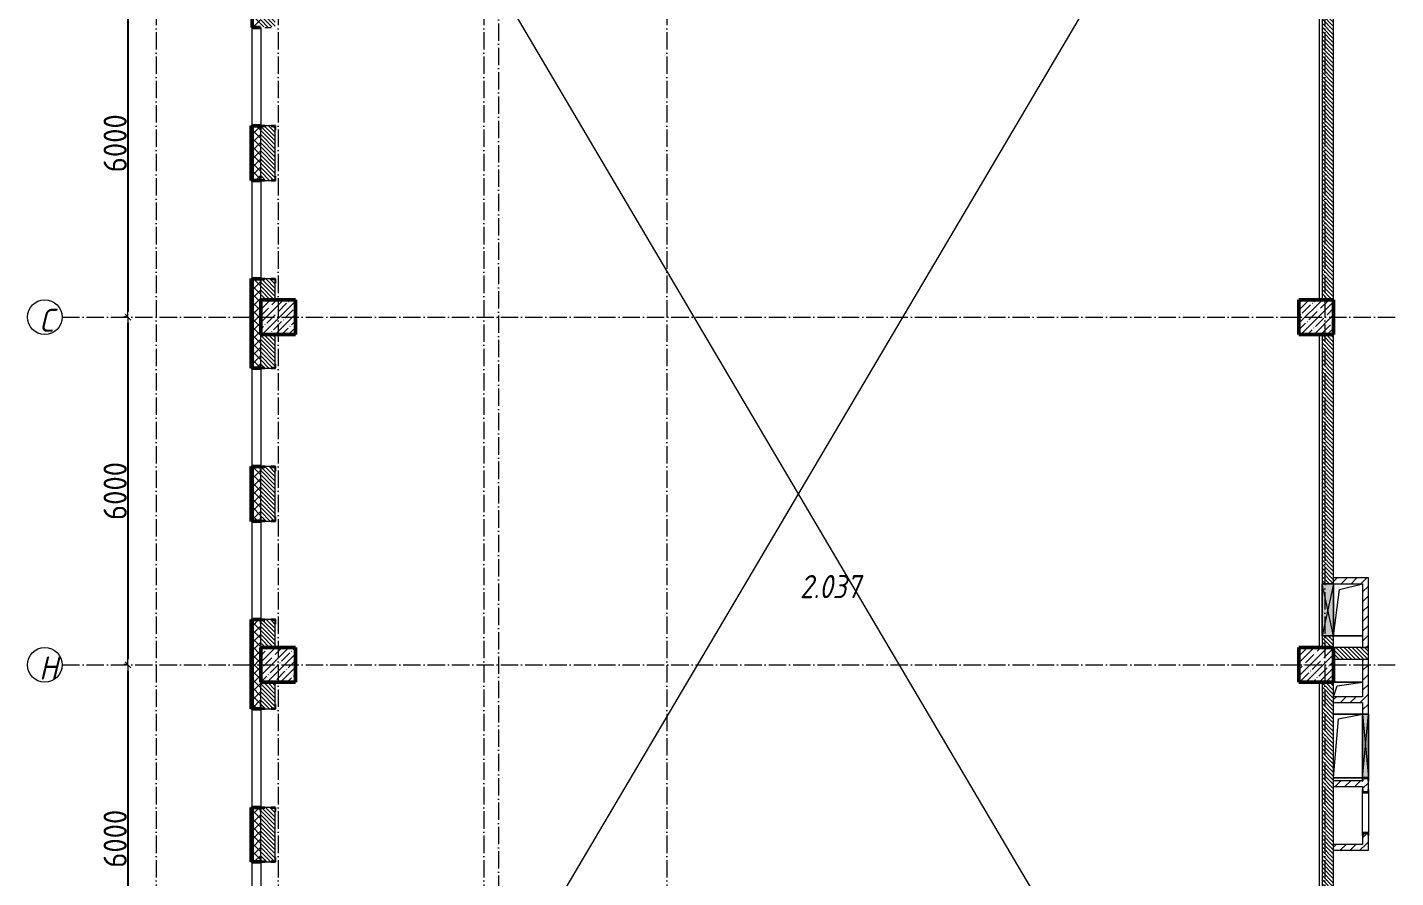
# Model space of a CAD drawing. Header units: millimetres. Extents: x -213536 to 1564669, y -45299 to 942238.
# Drawn here: x 616448 to 640040, y 307291 to 321962 of the extents above; entities that cross this region are included whole.
import ezdxf

# ---------------------------------------------------------------- set-up
doc = ezdxf.new("R2010")
doc.units = ezdxf.units.MM
doc.linetypes.add('50_200_ШТРИХ_1Т_ш5_п1_п1_', pattern=[700, 500, -100, 0, -100])
for name, color, linetype, lineweight in [('3) ЖБ 4м', 3, 'Continuous', 30), ('A-____-____-DIMS', 7, 'Continuous', 9), ('A-DETL-____-OTLN-4', 7, 'Continuous', 18), ('A-DETL-GENF-OTLN', 7, 'Continuous', 9), ('A-FLOR-____-OTLN', 7, 'Continuous', 9), ('A-GENM-____-MCUT', 7, 'Continuous', 25), ('A-GENM-____-OTLN', 7, 'Continuous', 9), ('A-GENM-____-OTLN-1', 7, 'Continuous', 25), ('A-GLAZ-____-OTLN', 7, 'Continuous', 9), ('A-WALL-____-MCUT-2', 7, 'Continuous', 50), ('A-WALL-____-MCUT-3', 7, 'Continuous', 9), ('A-WALL-____-OTLN', 7, 'Continuous', 9), ('A-WALL-____-PATT-1', 7, 'Continuous', 9), ('A-WALL-FNSH-MCUT-1', 7, 'Continuous', 9), ('I-WALL-____-OTLN', 7, 'Continuous', 9), ('S-COLS-____-MCUT', 7, 'Continuous', 50), ('S-COLS-____-OTLN', 7, 'Continuous', 9), ('S-GRID-____-IDEN', 7, 'Continuous', 9), ('S-GRID-____-OTLN-1', 7, '50_200_ШТРИХ_1Т_ш5_п1_п1_', 9), ('Марки помещений', 7, 'Continuous', 9)]:
    doc.layers.add(name, color=color, linetype=linetype, lineweight=lineweight)
doc.styles.add('ISOCPEUR_I', font='isocpeui.ttf', dxfattribs={"width": 0.9, "height": 2.5})
doc.styles.add('ISOCPEUR_I_2', font='isocpeui.ttf', dxfattribs={"width": 0.85, "height": 2.3})
doc.styles.add('СПДС', font='isocpeur.ttf', dxfattribs={"width": 0.9})
doc.dimstyles.new('Размера А3', dxfattribs={"dimtxt": 200, "dimasz": 100, "dimexe": 70, "dimexo": 100, "dimgap": 20, "dimtad": 1, "dimdec": 0, "dimrnd": 10, "dimzin": 0, "dimdsep": 46, "dimtxsty": 'СПДС', "dimblk": 'ARROWHEAD_6', "dimcen": 1, "dimclrd": 256, "dimclre": 256, "dimclrt": 256, "dimazin": 0, "dimtfac": 1, "dimtdec": 0, "dimtmove": 2, "dimatfit": 3, "dimfxl": 1, "dimtolj": 1, "dimtzin": 0, "dimarcsym": 0})
pattern_1 = [(135, (549721.475, 286281.11), (-35.35534, -35.35534), [])]
pattern_2 = [(45, (549721.47, 286281.11), (-84.85281, 84.85281), [])]

# ---------------------------------------------------------------- blocks, each defined once
blk = doc.blocks.new('BSC_Колонна _Прямоугольная - 600х600-V15-АР1_План отверстий 3 этажа в осях 1-64_А-ГГ')
at = {"layer": 'S-COLS-____-OTLN'}
h = blk.add_hatch(dxfattribs=at)
h.set_pattern_fill('FP_51', color=256, style=0, pattern_type=2)
h.set_pattern_definition([(45, (-71050, -30681.04), (-114.04925, 114.04925), []), (45, (-70935.95, -30681.04), (-114.04925, 114.04925), [201.613, -40.323, 3.353, -36.97])])
h.paths.add_polyline_path([(-300, -300), (300, -300), (300, 300), (-300, 300)], flags=0)
at = {"layer": 'S-COLS-____-MCUT'}
for p, q in [((300, 300), (-300, 300)), ((-300, 300), (-300, -300)), ((300, -300), (300, 300)), ((-300, -300), (300, -300))]:
    blk.add_line(p, q, dxfattribs=at)
blk = doc.blocks.new('BSC_Колонна _Прямоугольная - 600х600-V16-АР1_План отверстий 3 этажа в осях 1-64_А-ГГ')
at = {"layer": 'S-COLS-____-OTLN'}
h = blk.add_hatch(dxfattribs=at)
h.set_pattern_fill('FP_52', color=256, style=0, pattern_type=2)
h.set_pattern_definition([(45, (-71050, -24681.04), (-114.04925, 114.04925), []), (45, (-70935.95, -24681.04), (-114.04925, 114.04925), [201.613, -40.323, 3.353, -36.97])])
h.paths.add_polyline_path([(-300, -300), (300, -300), (300, 300), (-300, 300), (-300, 134)], flags=0)
at = {"layer": 'S-COLS-____-MCUT'}
for p, q in [((300, 300), (-300, 300)), ((-300, 300), (-300, -300)), ((300, -300), (300, 300)), ((-300, -300), (300, -300))]:
    blk.add_line(p, q, dxfattribs=at)
blk = doc.blocks.new('BSC_Колонна _Прямоугольная - 600х600-V18-АР1_План отверстий 3 этажа в осях 1-64_А-ГГ')
at = {"layer": 'S-COLS-____-OTLN'}
h = blk.add_hatch(dxfattribs=at)
h.set_pattern_fill('FP_55', color=256, style=0, pattern_type=2)
h.set_pattern_definition([(45, (-88950, -30681.04), (-114.04925, 114.04925), []), (45, (-88835.95, -30681.04), (-114.04925, 114.04925), [201.613, -40.323, 3.353, -36.97])])
h.paths.add_polyline_path([(-300, -300), (300, -300), (300, 300), (-300, 300)], flags=0)
at = {"layer": 'S-COLS-____-MCUT'}
for p, q in [((300, 300), (-300, 300)), ((-300, 300), (-300, -300)), ((300, -300), (300, 300)), ((-300, -300), (300, -300))]:
    blk.add_line(p, q, dxfattribs=at)
blk = doc.blocks.new('BSC_Колонна _Прямоугольная - 600х600-V19-АР1_План отверстий 3 этажа в осях 1-64_А-ГГ')
at = {"layer": 'S-COLS-____-OTLN'}
h = blk.add_hatch(dxfattribs=at)
h.set_pattern_fill('FP_56', color=256, style=0, pattern_type=2)
h.set_pattern_definition([(45, (-88950, -24681.04), (-114.04925, 114.04925), []), (45, (-88835.95, -24681.04), (-114.04925, 114.04925), [201.613, -40.323, 3.353, -36.97])])
h.paths.add_polyline_path([(-300, -300), (300, -300), (300, 300), (-300, 300), (-300, 134)], flags=0)
at = {"layer": 'S-COLS-____-MCUT'}
for p, q in [((300, 300), (-300, 300)), ((-300, 300), (-300, -300)), ((300, -300), (300, 300)), ((-300, -300), (300, -300))]:
    blk.add_line(p, q, dxfattribs=at)
blk = doc.blocks.new('Фахверк_СКБ_Уголок - 250_3380-27498580-АР1_План отверстий 3 этажа в осях 1-64_А-ГГ')
at = {"layer": 'A-GENM-____-MCUT'}
for p, q in [((200, 181), (125, 181)), ((125, 181), (125, 106)), ((125, 106), (131, 106)), ((131, 106), (131, 175)), ((131, 175), (200, 175)), ((200, 175), (200, 181)), ((131, -6), (125, -6)), ((125, -6), (125, -81)), ((125, -81), (200, -81)), ((131, -75), (131, -6)), ((200, -75), (131, -75)), ((200, -81), (200, -75))]:
    blk.add_line(p, q, dxfattribs=at)
blk = doc.blocks.new('AR_Отверстие прямоугольное _в плите_ - AR_Отверстие прямоугольное _в плите_-30552785-АР1_План отверстий 3 этажа в осях 1-64_А-ГГ')
at = {"layer": 'A-GENM-____-OTLN'}
for p, q in [((-250, -450), (-150, 350)), ((-150, 350), (250, 450)), ((-250, -450), (250, -450))]:
    blk.add_line(p, q, dxfattribs=at)
blk = doc.blocks.new('AR_Отверстие прямоугольное _в плите_ - AR_Отверстие прямоугольное _в плите_-30459257-АР1_План отверстий 3 этажа в осях 1-64_А-ГГ')
at = {"layer": 'A-GENM-____-OTLN'}
for p, q in [((250, 125), (-250, 125)), ((-250, -125), (-188, 63)), ((-188, 63), (250, 125))]:
    blk.add_line(p, q, dxfattribs=at)
blk = doc.blocks.new('AR_Отверстие прямоугольное _в плите_ - AR_Отверстие прямоугольное _в плите_-V208-АР1_План отверстий 3 этажа в осях 1-64_А-ГГ')
at = {"layer": 'A-GENM-____-OTLN'}
for p, q in [((250, 550), (-250, 550)), ((-167, 467), (250, 550)), ((-250, -550), (-167, 467)), ((-250, -550), (250, -550))]:
    blk.add_line(p, q, dxfattribs=at)
blk = doc.blocks.new('154_Фахверк_СКБ_Швеллер - Тип_100_3960_зеркало-36793856-АР1_План отверстий 3 этажа в осях 1-64_А-ГГ')
at = {"layer": 'A-GENM-____-MCUT'}
for p, q in [((175, 50), (125, 50)), ((125, 50), (125, -50)), ((128, 47), (175, 47)), ((128, -47), (128, 47)), ((175, 47), (175, 50)), ((125, -50), (175, -50)), ((175, -47), (128, -47)), ((175, -50), (175, -47))]:
    blk.add_line(p, q, dxfattribs=at)
blk = doc.blocks.new('154_Стойка_СКБ_Швеллер - СМ-2180_100-28318692-АР1_План отверстий 3 этажа в осях 1-64_А-ГГ')
at = {"layer": 'A-GENM-____-MCUT'}
for p, q in [((171, 50), (125, 50)), ((125, 50), (125, -50)), ((129.5, 42.4), (171, 42.4)), ((129.5, -42.4), (129.5, 42.4)), ((171, 42.4), (171, 50)), ((125, -50), (171, -50)), ((171, -42.4), (129.5, -42.4)), ((171, -50), (171, -42.4))]:
    blk.add_line(p, q, dxfattribs=at)
blk = doc.blocks.new('AR_Отверстие прямоугольное _в стене_ - AR_Отверстие прямоугольное _в стене__ОВ-36953238-АР1_План отверстий 3 этажа в осях 1-64_А-ГГ')
at = {"layer": 'A-GLAZ-____-OTLN'}
blk.add_hatch(color=256, dxfattribs=at).paths.add_polyline_path([(450, 100), (-450, 100), (-450, -100), (450, -100)], flags=0)
at = {"layer": 'A-DETL-GENF-OTLN'}
for p, q in [((-450, -100), (-450, 100)), ((-450, 100), (450, 100)), ((450, 100), (-450, -100)), ((-450, 100), (450, -100)), ((450, 100), (-450, 100)), ((-450, 100), (-450, -100)), ((450, 100), (450, -100)), ((450, -100), (450, 100)), ((450, -100), (-450, -100)), ((-450, -100), (450, -100))]:
    blk.add_line(p, q, dxfattribs=at)
blk = doc.blocks.new('AR_Отверстие прямоугольное _в стене_ - AR_Отверстие прямоугольное _в стене__ОВ-36943067-АР1_План отверстий 3 этажа в осях 1-64_А-ГГ')
at = {"layer": 'A-GLAZ-____-OTLN'}
blk.add_hatch(color=256, dxfattribs=at).paths.add_polyline_path([(-550, -50), (550, -50), (550, 50), (-550, 50), (-550, -47)], flags=0)
at = {"layer": 'A-DETL-GENF-OTLN'}
for p, q in [((-550, 50), (550, 50)), ((550, 50), (-550, -50)), ((-550, 50), (550, -50)), ((550, 50), (-550, 50)), ((550, 50), (550, -50)), ((550, -50), (550, 50)), ((550, -50), (-550, -50)), ((-550, -50), (550, -50))]:
    blk.add_line(p, q, dxfattribs=at)
blk = doc.blocks.new('Ось сетки - Круг_Ø6_00__ISO-2_5_0_9K_-25732049-АР1_План отверстий 3 этажа в осях 1-64_А-ГГ')
at = {"layer": 'S-GRID-____-IDEN'}
blk.add_circle((0, 0), 3, dxfattribs=at)
blk = doc.blocks.new('ARROWHEAD_6')
at = {"color": 0, "linetype": 'Continuous'}
for p, q in [((0, 0), (-1, 0)), ((-0.5, -0.5), (0.5, 0.5))]:
    blk.add_line(p, q, dxfattribs=at)
blk = doc.blocks.new('*D5331')
at = {"layer": 'A-____-____-DIMS', "lineweight": -2, "transparency": 16777216}
for p, q in [((618188, 322962), (618112, 322962)), ((618182, 322862), (618182, 317062)), ((618188, 316962), (618112, 316962))]:
    blk.add_line(p, q, dxfattribs=at)
at = {"layer": 'Defpoints', "color": 0, "lineweight": 50, "transparency": 16777216}
for p in [(618288, 322962), (618182, 316962), (618288, 316962)]:
    blk.add_point(p, dxfattribs=at)
at = {"layer": 'A-____-____-DIMS', "lineweight": -2, "transparency": 16777216, "xscale": 100, "yscale": 100, "zscale": 100}
for p, rotation in [((618182, 322962), 90), ((618182, 316962), 270)]:
    blk.add_blockref('ARROWHEAD_6', p, dxfattribs=dict(at, rotation=rotation))
at = {"layer": 'A-____-____-DIMS', "transparency": 16777216, "insert": (617962, 319962), "char_height": 400, "attachment_point": 5, "rotation": 90, "style": 'СПДС'}
blk.add_mtext('\\A1;6000', dxfattribs=at)
blk = doc.blocks.new('*D5332')
at = {"layer": 'A-____-____-DIMS', "lineweight": -2, "transparency": 16777216}
for p, q in [((618188, 316962), (618112, 316962)), ((618182, 316862), (618182, 311062)), ((618188, 310962), (618112, 310962))]:
    blk.add_line(p, q, dxfattribs=at)
at = {"layer": 'Defpoints', "color": 0, "lineweight": 50, "transparency": 16777216}
for p in [(618288, 316962), (618182, 310962), (618288, 310962)]:
    blk.add_point(p, dxfattribs=at)
at = {"layer": 'A-____-____-DIMS', "lineweight": -2, "transparency": 16777216, "xscale": 100, "yscale": 100, "zscale": 100}
for p, rotation in [((618182, 316962), 90), ((618182, 310962), 270)]:
    blk.add_blockref('ARROWHEAD_6', p, dxfattribs=dict(at, rotation=rotation))
at = {"layer": 'A-____-____-DIMS', "transparency": 16777216, "insert": (617962, 313962), "char_height": 400, "attachment_point": 5, "rotation": 90, "style": 'СПДС'}
blk.add_mtext('\\A1;6000', dxfattribs=at)
blk = doc.blocks.new('*D5333')
at = {"layer": 'A-____-____-DIMS', "lineweight": -2, "transparency": 16777216}
for p, q in [((618188, 310962), (618112, 310962)), ((618182, 310862), (618182, 305062)), ((618188, 304962), (618112, 304962))]:
    blk.add_line(p, q, dxfattribs=at)
at = {"layer": 'Defpoints', "color": 0, "lineweight": 50, "transparency": 16777216}
for p in [(618288, 310962), (618182, 304962), (618288, 304962)]:
    blk.add_point(p, dxfattribs=at)
at = {"layer": 'A-____-____-DIMS', "lineweight": -2, "transparency": 16777216, "xscale": 100, "yscale": 100, "zscale": 100}
for p, rotation in [((618182, 310962), 90), ((618182, 304962), 270)]:
    blk.add_blockref('ARROWHEAD_6', p, dxfattribs=dict(at, rotation=rotation))
at = {"layer": 'A-____-____-DIMS', "transparency": 16777216, "insert": (617962, 307962), "char_height": 400, "attachment_point": 5, "rotation": 90, "style": 'СПДС'}
blk.add_mtext('\\A1;6000', dxfattribs=at)

msp = doc.modelspace()

# ---------------------------------------------------------------- hatches: boundary and pattern name
at = {"layer": 'A-WALL-____-PATT-1'}
h = msp.add_hatch(dxfattribs=at)
h.set_pattern_fill('FP_1', color=256, style=0, pattern_type=2)
h.set_pattern_definition([(45, (549721.47, 286281.11), (-70.71068, 70.71068), []), (135, (549721.47, 286281.11), (-70.71068, -70.71068), [])])
h.paths.add_polyline_path([(620321.5, 298612.2), (620471.5, 298612.2), (620471.5, 299907.2), (620465.5, 299907.2), (620465.5, 299982.2), (620321.5, 299982.2)], flags=0)
h.paths.add_polyline_path([(620406.4, 301682.2), (620465.5, 301682.2), (620465.5, 301757.2), (620471.5, 301757.2), (620471.5, 302547.2), (620465.5, 302547.2), (620465.5, 302622.2), (620321.5, 302622.2), (620321.5, 301682.2)], flags=0)
h.paths.add_polyline_path([(620406.4, 304322.2), (620465.5, 304322.2), (620465.5, 304397.2), (620471.5, 304397.2), (620471.5, 305787.2), (620465.5, 305787.2), (620465.5, 305862.2), (620321.5, 305862.2), (620321.5, 304322.2)], flags=0)
h.paths.add_polyline_path([(620406.4, 307562.2), (620465.5, 307562.2), (620465.5, 307637.2), (620471.5, 307637.2), (620471.5, 308427.2), (620465.5, 308427.2), (620465.5, 308502.2), (620321.5, 308502.2), (620321.5, 307562.2)], flags=0)
h.paths.add_polyline_path([(620406.4, 310202.2), (620465.5, 310202.2), (620465.5, 310277.2), (620471.5, 310277.2), (620471.5, 311667.2), (620465.5, 311667.2), (620465.5, 311742.2), (620321.5, 311742.2), (620321.5, 310202.2)], flags=0)
h.paths.add_polyline_path([(620321.5, 313442.2), (620465.5, 313442.2), (620465.5, 313517.2), (620471.5, 313517.2), (620471.5, 314307.2), (620465.5, 314307.2), (620465.5, 314382.2), (620321.5, 314382.2)], flags=0)
h.paths.add_polyline_path([(620321.5, 316082.2), (620465.5, 316082.2), (620465.5, 316157.2), (620471.5, 316157.2), (620471.5, 317547.2), (620465.5, 317547.2), (620465.5, 317622.2), (620321.5, 317622.2)], flags=0)
h.paths.add_polyline_path([(620321.5, 319322.2), (620465.5, 319322.2), (620465.5, 319397.2), (620471.5, 319397.2), (620471.5, 320187.2), (620465.5, 320187.2), (620465.5, 320262.2), (620321.5, 320262.2)], flags=0)
h.paths.add_polyline_path([(620465.5, 321962.2), (620465.5, 322037.2), (620471.5, 322037.2), (620471.5, 323427.2), (620465.5, 323427.2), (620465.5, 323502.2), (620321.5, 323502.2), (620321.5, 321962.2), (620406.4, 321962.2)], flags=0)
h.paths.add_polyline_path([(620465.5, 325202.2), (620465.5, 325277.2), (620471.5, 325277.2), (620471.5, 326067.2), (620465.5, 326067.2), (620465.5, 326142.2), (620321.5, 326142.2), (620321.5, 325202.2), (620406.4, 325202.2)], flags=0)
h.paths.add_polyline_path([(620465.5, 327842.2), (620465.5, 327917.2), (620471.5, 327917.2), (620471.5, 329212.2), (620321.5, 329212.2), (620321.5, 327842.2), (620406.4, 327842.2)], flags=0)
h = msp.add_hatch(dxfattribs=at)
h.set_pattern_fill('FP_6', color=256, style=0, pattern_type=2)
h.set_pattern_definition(pattern_1)
h.paths.add_polyline_path([(620652.5, 317262.2), (620721.5, 317262.2), (620721.5, 317616.2), (620652.5, 317616.2), (620652.5, 317622.2), (620540.5, 317622.2), (620540.5, 317616.2), (620471.5, 317616.2), (620471.5, 317262.2)], flags=0)
h.paths.add_polyline_path([(620652.5, 319322.2), (620652.5, 319328.2), (620721.5, 319328.2), (620721.5, 320256.2), (620652.5, 320256.2), (620652.5, 320262.2), (620540.5, 320262.2), (620540.5, 320256.2), (620471.5, 320256.2), (620471.5, 319328.2), (620540.5, 319328.2), (620540.5, 319322.2)], flags=0)
h.paths.add_polyline_path([(620652.5, 321962.2), (620652.5, 321968.2), (620721.5, 321968.2), (620721.5, 322662.2), (620471.5, 322662.2), (620471.5, 321968.2), (620540.5, 321968.2), (620540.5, 321962.2)], flags=0)
h = msp.add_hatch(dxfattribs=at)
h.set_pattern_fill('FP_6', color=256, style=0, pattern_type=2)
h.set_pattern_definition(pattern_1)
h.paths.add_polyline_path([(638971.5, 317262.2), (638971.5, 322662.2), (638771.5, 322662.2), (638771.5, 317262.2)], flags=0)
h = msp.add_hatch(dxfattribs=at)
h.set_pattern_fill('FP_6', color=256, style=0, pattern_type=2)
h.set_pattern_definition(pattern_1)
h.paths.add_polyline_path([(620540.5, 311262.2), (620721.5, 311262.2), (620721.5, 311736.2), (620652.5, 311736.2), (620652.5, 311742.2), (620540.5, 311742.2), (620540.5, 311736.2), (620471.5, 311736.2), (620471.5, 311262.2)], flags=0)
h.paths.add_polyline_path([(620540.5, 313442.2), (620652.5, 313442.2), (620652.5, 313448.2), (620721.5, 313448.2), (620721.5, 314376.2), (620652.5, 314376.2), (620652.5, 314382.2), (620540.5, 314382.2), (620540.5, 314376.2), (620471.5, 314376.2), (620471.5, 313448.2), (620540.5, 313448.2)], flags=0)
h.paths.add_polyline_path([(620652.5, 316082.2), (620652.5, 316088.2), (620721.5, 316088.2), (620721.5, 316662.2), (620471.5, 316662.2), (620471.5, 316088.2), (620540.5, 316088.2), (620540.5, 316082.2)], flags=0)
h = msp.add_hatch(dxfattribs=at)
h.set_pattern_fill('FP_6', color=256, style=0, pattern_type=2)
h.set_pattern_definition(pattern_1)
h.paths.add_polyline_path([(638971.5, 311262.2), (638971.5, 311462.2), (638771.5, 311462.2), (638771.5, 311262.2)], flags=0)
h.paths.add_polyline_path([(638771.5, 312362.2), (638971.5, 312362.2), (638971.5, 316662.2), (638771.5, 316662.2), (638771.5, 314536.1)], flags=0)
h = msp.add_hatch(dxfattribs=at)
h.set_pattern_fill('FP_4', color=256, style=0, pattern_type=2)
h.set_pattern_definition(pattern_2)
h.paths.add_polyline_path([(639471.5, 312362.2), (639571.5, 312362.2), (639571.5, 312462.2), (638971.5, 312462.2), (638971.5, 312362.2)], flags=0)
h = msp.add_hatch(dxfattribs=at)
h.set_pattern_fill('FP_4', color=256, style=0, pattern_type=2)
h.set_pattern_definition(pattern_2)
h.paths.add_polyline_path([(639571.5, 311262.2), (639571.5, 312362.2), (639471.5, 312362.2), (639471.5, 311262.2)], flags=0)
h = msp.add_hatch(dxfattribs=at)
h.set_pattern_fill('FP_6', color=256, style=0, pattern_type=2)
h.set_pattern_definition(pattern_1)
h.paths.add_polyline_path([(639571.5, 311062.2), (639571.5, 311262.2), (638971.5, 311262.2), (638971.5, 311062.2)], flags=0)
h = msp.add_hatch(dxfattribs=at)
h.set_pattern_fill('FP_4', color=256, style=0, pattern_type=2)
h.set_pattern_definition(pattern_2)
h.paths.add_polyline_path([(639563.9, 307862.2), (639571.5, 307862.2), (639571.5, 308016.2), (639563.9, 308016.2), (639563.9, 308057.7), (639479.1, 308057.7), (639479.1, 308016.2), (639471.5, 308016.2), (639471.5, 307862.2), (639479.1, 307862.2)], flags=0)
h.paths.add_polyline_path([(639474.5, 308765.2), (639568.5, 308765.2), (639568.5, 308812.2), (639571.5, 308812.2), (639571.5, 308962.2), (639568.5, 308962.2), (639568.5, 309009.2), (639474.5, 309009.2), (639474.5, 308962.2), (639471.5, 308962.2), (639471.5, 308812.2), (639474.5, 308812.2)], flags=0)
h.paths.add_polyline_path([(639484.4, 310112.2), (639571.5, 310112.2), (639571.5, 311062.2), (639471.5, 311062.2), (639471.5, 310112.2)], flags=0)
h = msp.add_hatch(dxfattribs=at)
h.set_pattern_fill('FP_6', color=256, style=0, pattern_type=2)
h.set_pattern_definition(pattern_1)
h.paths.add_polyline_path([(620540.5, 305262.2), (620721.5, 305262.2), (620721.5, 305856.2), (620652.5, 305856.2), (620652.5, 305862.2), (620540.5, 305862.2), (620540.5, 305856.2), (620471.5, 305856.2), (620471.5, 305262.2)], flags=0)
h.paths.add_polyline_path([(620652.5, 307562.2), (620652.5, 307568.2), (620721.5, 307568.2), (620721.5, 308496.2), (620652.5, 308496.2), (620652.5, 308502.2), (620540.5, 308502.2), (620540.5, 308496.2), (620471.5, 308496.2), (620471.5, 307568.2), (620540.5, 307568.2), (620540.5, 307562.2)], flags=0)
h.paths.add_polyline_path([(620652.5, 310202.2), (620652.5, 310208.2), (620721.5, 310208.2), (620721.5, 310662.2), (620471.5, 310662.2), (620471.5, 310208.2), (620540.5, 310208.2), (620540.5, 310202.2)], flags=0)
h = msp.add_hatch(dxfattribs=at)
h.set_pattern_fill('FP_6', color=256, style=0, pattern_type=2)
h.set_pattern_definition(pattern_1)
h.paths.add_polyline_path([(638971.5, 305262.2), (638971.5, 310662.2), (638771.5, 310662.2), (638771.5, 305262.2)], flags=0)
h = msp.add_hatch(dxfattribs=at)
h.set_pattern_fill('FP_4', color=256, style=0, pattern_type=2)
h.set_pattern_definition(pattern_2)
h.paths.add_polyline_path([(639471.5, 310312.2), (639471.5, 310412.2), (638971.5, 310412.2), (638971.5, 310312.2)], flags=0)
h = msp.add_hatch(dxfattribs=at)
h.set_pattern_fill('FP_4', color=256, style=0, pattern_type=2)
h.set_pattern_definition(pattern_2)
h.paths.add_polyline_path([(639471.5, 308862.2), (639471.5, 308962.2), (638971.5, 308962.2), (638971.5, 308862.2)], flags=0)
h = msp.add_hatch(dxfattribs=at)
h.set_pattern_fill('FP_4', color=256, style=0, pattern_type=2)
h.set_pattern_definition(pattern_2)
h.paths.add_polyline_path([(638971.5, 307762.2), (639571.5, 307762.2), (639571.5, 307862.2), (638971.5, 307862.2)], flags=0)

# ---------------------------------------------------------------- linework, layer by layer
at = {"layer": '3) ЖБ 4м'}
msp.add_lwpolyline([(638971.5, 316662.2), (638971.5, 317262.2)], dxfattribs=at)
at = {"layer": 'A-DETL-____-OTLN-4'}
for p, q in [((621071.5, 299212.2), (638471.5, 328712.2)), ((621071.5, 328612.2), (638471.5, 299112.2))]:
    msp.add_line(p, q, dxfattribs=at)
at = {"layer": 'A-FLOR-____-OTLN'}
for p, q in [((638721.5, 322662.2), (638721.5, 317262.2)), ((638721.5, 316662.2), (638721.5, 311262.2)), ((639471.5, 311462.2), (638971.5, 311462.2)), ((638721.5, 310662.2), (638721.5, 305262.2)), ((638971.5, 310662.2), (639471.5, 310662.2)), ((638971.5, 310112.2), (639471.5, 310112.2)), ((639471.5, 309012.2), (638971.5, 309012.2))]:
    msp.add_line(p, q, dxfattribs=at)
at = {"layer": 'A-WALL-____-MCUT-2'}
for p, q in [((620321.5, 323502.2), (620321.5, 321962.2)), ((620321.5, 321962.2), (620465.5, 321962.2)), ((620309.5, 320262.2), (620309.5, 319322.2)), ((620314.5, 320262.2), (620314.5, 319322.2)), ((620321.5, 320262.2), (620321.5, 319322.2)), ((620465.5, 320262.2), (620321.5, 320262.2)), ((620321.5, 319322.2), (620465.5, 319322.2)), ((620309.5, 317622.2), (620309.5, 316082.2)), ((620314.5, 317622.2), (620314.5, 316082.2)), ((620321.5, 317622.2), (620321.5, 316082.2)), ((620465.5, 317622.2), (620321.5, 317622.2)), ((620321.5, 316082.2), (620465.5, 316082.2)), ((620309.5, 314382.2), (620309.5, 313442.2)), ((620314.5, 314382.2), (620314.5, 313442.2)), ((620321.5, 314382.2), (620321.5, 313442.2)), ((620465.5, 314382.2), (620321.5, 314382.2)), ((620321.5, 313442.2), (620465.5, 313442.2)), ((620309.5, 311742.2), (620309.5, 310202.2)), ((620314.5, 311742.2), (620314.5, 310202.2)), ((620321.5, 311742.2), (620321.5, 310202.2)), ((620465.5, 311742.2), (620321.5, 311742.2)), ((620321.5, 310202.2), (620465.5, 310202.2)), ((620309.5, 308502.2), (620309.5, 307562.2)), ((620314.5, 308502.2), (620314.5, 307562.2)), ((620321.5, 308502.2), (620321.5, 307562.2)), ((620465.5, 308502.2), (620321.5, 308502.2)), ((620321.5, 307562.2), (620465.5, 307562.2))]:
    msp.add_line(p, q, dxfattribs=at)
at = {"layer": 'A-WALL-____-MCUT-3'}
for p, q in [((638771.5, 322662.2), (638771.5, 317262.2)), ((638971.5, 317262.2), (638971.5, 322662.2)), ((620540.5, 321962.2), (620652.5, 321962.2)), ((620471.5, 319397.2), (620471.5, 320187.2)), ((620652.5, 320262.2), (620540.5, 320262.2)), ((620721.5, 319397.2), (620721.5, 320187.2)), ((620540.5, 319322.2), (620652.5, 319322.2)), ((620652.5, 317622.2), (620540.5, 317622.2)), ((620471.5, 317262.2), (620471.5, 317547.2)), ((620721.5, 317262.2), (620721.5, 317547.2)), ((620471.5, 316157.2), (620471.5, 316662.2)), ((620721.5, 316157.2), (620721.5, 316662.2)), ((638771.5, 316662.2), (638771.5, 312362.2)), ((638971.5, 312362.2), (638971.5, 316662.2)), ((620540.5, 316082.2), (620652.5, 316082.2)), ((620471.5, 313517.2), (620471.5, 314307.2)), ((620652.5, 314382.2), (620540.5, 314382.2)), ((620721.5, 313517.2), (620721.5, 314307.2)), ((620540.5, 313442.2), (620652.5, 313442.2)), ((620471.5, 311262.2), (620471.5, 311667.2)), ((620652.5, 311742.2), (620540.5, 311742.2)), ((620721.5, 311262.2), (620721.5, 311667.2)), ((638771.5, 311462.2), (638771.5, 311262.2)), ((638971.5, 311262.2), (638971.5, 311462.2)), ((639571.5, 311262.2), (638971.5, 311262.2)), ((639571.5, 311062.2), (639571.5, 311262.2)), ((638971.5, 311062.2), (639571.5, 311062.2)), ((620471.5, 310277.2), (620471.5, 310662.2)), ((620721.5, 310277.2), (620721.5, 310662.2)), ((638771.5, 310662.2), (638771.5, 305262.2)), ((638971.5, 305262.2), (638971.5, 310662.2)), ((620540.5, 310202.2), (620652.5, 310202.2)), ((620471.5, 307637.2), (620471.5, 308427.2)), ((620652.5, 308502.2), (620540.5, 308502.2)), ((620721.5, 307637.2), (620721.5, 308427.2)), ((620540.5, 307562.2), (620652.5, 307562.2))]:
    msp.add_line(p, q, dxfattribs=at)
at = {"layer": 'A-WALL-____-OTLN'}
for p, q in [((620321.5, 320262.2), (620321.5, 321962.2)), ((620471.5, 321962.2), (620471.5, 320262.2)), ((620321.5, 317622.2), (620321.5, 319322.2)), ((620471.5, 319322.2), (620471.5, 317622.2)), ((620321.5, 314382.2), (620321.5, 316082.2)), ((620471.5, 316082.2), (620471.5, 314382.2)), ((620321.5, 311742.2), (620321.5, 313442.2)), ((620471.5, 313442.2), (620471.5, 311742.2)), ((620321.5, 308502.2), (620321.5, 310202.2)), ((620471.5, 310202.2), (620471.5, 308502.2)), ((620321.5, 305862.2), (620321.5, 307562.2)), ((620471.5, 307562.2), (620471.5, 305862.2))]:
    msp.add_line(p, q, dxfattribs=at)
at = {"layer": 'A-WALL-FNSH-MCUT-1'}
for p, q in [((620321.5, 320262.2), (620301.5, 320262.2)), ((620301.5, 320262.2), (620301.5, 319322.2)), ((620301.5, 319322.2), (620321.5, 319322.2)), ((620321.5, 317622.2), (620301.5, 317622.2)), ((620301.5, 317622.2), (620301.5, 316082.2)), ((620301.5, 316082.2), (620321.5, 316082.2)), ((620321.5, 314382.2), (620301.5, 314382.2)), ((620301.5, 314382.2), (620301.5, 313442.2)), ((620301.5, 313442.2), (620321.5, 313442.2)), ((639571.5, 312462.2), (638971.5, 312462.2)), ((638971.5, 312362.2), (639471.5, 312362.2)), ((638971.5, 312362.2), (638971.5, 312362.2)), ((639471.5, 312362.2), (639471.5, 311262.2)), ((639571.5, 311262.2), (639571.5, 312462.2)), ((620321.5, 311742.2), (620301.5, 311742.2)), ((620301.5, 311742.2), (620301.5, 310202.2)), ((639471.5, 311262.2), (639571.5, 311262.2)), ((639471.5, 311062.2), (639471.5, 310412.2)), ((639571.5, 310112.2), (639571.5, 311062.2)), ((639571.5, 311062.2), (639571.5, 311062.2)), ((639471.5, 310412.2), (638971.5, 310412.2)), ((638971.5, 310312.2), (639471.5, 310312.2)), ((639471.5, 310312.2), (639471.5, 310112.2)), ((620301.5, 310202.2), (620321.5, 310202.2)), ((639471.5, 308962.2), (638971.5, 308962.2)), ((638971.5, 308862.2), (639471.5, 308862.2)), ((639471.5, 308862.2), (639471.5, 308812.2)), ((639571.5, 308812.2), (639571.5, 308962.2)), ((620321.5, 308502.2), (620301.5, 308502.2)), ((620301.5, 308502.2), (620301.5, 307562.2)), ((639471.5, 308016.2), (639471.5, 307862.2)), ((639571.5, 307762.2), (639571.5, 308016.2)), ((639471.5, 307862.2), (638971.5, 307862.2)), ((638971.5, 307762.2), (639571.5, 307762.2)), ((620301.5, 307562.2), (620321.5, 307562.2))]:
    msp.add_line(p, q, dxfattribs=at)
at = {"layer": 'I-WALL-____-OTLN'}
for p, q in [((639471.5, 308062.2), (639471.5, 308762.2)), ((639571.5, 308762.2), (639571.5, 308062.2))]:
    msp.add_line(p, q, dxfattribs=at)
at = {"layer": 'S-GRID-____-OTLN-1', "color": 251, "ltscale": 0.6, "true_color": 0x636466}
for p, q in [((618671.5, 336162.1), (618671.5, 281798.5)), ((620771.5, 336162.1), (620771.5, 281971.1)), ((624321.5, 336162.1), (624321.5, 297612.2)), ((627471.5, 336162.1), (627471.5, 294851)), ((638821.5, 336162.1), (638821.5, 281798.5)), ((624571.5, 335893.9), (624571.5, 297612.2)), ((617048.2, 316962.2), (640040.3, 316962.2)), ((617048.2, 310962.2), (640040.3, 310962.2))]:
    msp.add_line(p, q, dxfattribs=at)

# ---------------------------------------------------------------- block references
at = {"layer": 'A-GENM-____-OTLN'}
for name, p in [('AR_Отверстие прямоугольное _в плите_ - AR_Отверстие прямоугольное _в плите_-30552785-АР1_План отверстий 3 этажа в осях 1-64_А-ГГ', (639221.5, 311912.2)), ('AR_Отверстие прямоугольное _в плите_ - AR_Отверстие прямоугольное _в плите_-30459257-АР1_План отверстий 3 этажа в осях 1-64_А-ГГ', (639221.5, 310537.2)), ('AR_Отверстие прямоугольное _в плите_ - AR_Отверстие прямоугольное _в плите_-V208-АР1_План отверстий 3 этажа в осях 1-64_А-ГГ', (639221.5, 309562.2))]:
    msp.add_blockref(name, p, dxfattribs=at)
at = {"layer": 'A-GENM-____-OTLN-1'}
for name, p, rotation in [('Фахверк_СКБ_Уголок - 250_3380-27498580-АР1_План отверстий 3 этажа в осях 1-64_А-ГГ', (620546.5, 320387.2), 269.9999999999999), ('Фахверк_СКБ_Уголок - 250_3380-27498580-АР1_План отверстий 3 этажа в осях 1-64_А-ГГ', (620646.5, 319197.2), 89.99999999999991), ('Фахверк_СКБ_Уголок - 250_3380-27498580-АР1_План отверстий 3 этажа в осях 1-64_А-ГГ', (620546.5, 317747.2), 269.9999999999999), ('Фахверк_СКБ_Уголок - 250_3380-27498580-АР1_План отверстий 3 этажа в осях 1-64_А-ГГ', (620646.5, 315957.2), 89.99999999999991), ('Фахверк_СКБ_Уголок - 250_3380-27498580-АР1_План отверстий 3 этажа в осях 1-64_А-ГГ', (620546.5, 314507.2), 269.9999999999999), ('Фахверк_СКБ_Уголок - 250_3380-27498580-АР1_План отверстий 3 этажа в осях 1-64_А-ГГ', (620646.5, 313317.2), 89.99999999999991), ('Фахверк_СКБ_Уголок - 250_3380-27498580-АР1_План отверстий 3 этажа в осях 1-64_А-ГГ', (620546.5, 311867.2), 269.9999999999999), ('Фахверк_СКБ_Уголок - 250_3380-27498580-АР1_План отверстий 3 этажа в осях 1-64_А-ГГ', (620646.5, 310077.2), 89.99999999999991), ('154_Фахверк_СКБ_Швеллер - Тип_100_3960_зеркало-36793856-АР1_План отверстий 3 этажа в осях 1-64_А-ГГ', (639521.5, 309137.2), 269.9999999999996), ('154_Фахверк_СКБ_Швеллер - Тип_100_3960_зеркало-36793856-АР1_План отверстий 3 этажа в осях 1-64_А-ГГ', (639521.5, 308637.2), 89.99999999999962), ('Фахверк_СКБ_Уголок - 250_3380-27498580-АР1_План отверстий 3 этажа в осях 1-64_А-ГГ', (620546.5, 308627.2), 269.9999999999999), ('154_Стойка_СКБ_Швеллер - СМ-2180_100-28318692-АР1_План отверстий 3 этажа в осях 1-64_А-ГГ', (639521.5, 308187.2), 269.9999999999996), ('Фахверк_СКБ_Уголок - 250_3380-27498580-АР1_План отверстий 3 этажа в осях 1-64_А-ГГ', (620646.5, 307437.2), 89.99999999999991)]:
    msp.add_blockref(name, p, dxfattribs=dict(at, rotation=rotation))
at = {"layer": 'A-GLAZ-____-OTLN'}
for name, p, rotation in [('AR_Отверстие прямоугольное _в стене_ - AR_Отверстие прямоугольное _в стене__ОВ-36953238-АР1_План отверстий 3 этажа в осях 1-64_А-ГГ', (638871.5, 311912.2), 269.9999999999999), ('AR_Отверстие прямоугольное _в стене_ - AR_Отверстие прямоугольное _в стене__ОВ-36943067-АР1_План отверстий 3 этажа в осях 1-64_А-ГГ', (639521.5, 309562.2), 89.99999999999962)]:
    msp.add_blockref(name, p, dxfattribs=dict(at, rotation=rotation))
at = {"layer": 'S-COLS-____-OTLN'}
for name, p in [('BSC_Колонна _Прямоугольная - 600х600-V15-АР1_План отверстий 3 этажа в осях 1-64_А-ГГ', (620771.5, 316962.2)), ('BSC_Колонна _Прямоугольная - 600х600-V18-АР1_План отверстий 3 этажа в осях 1-64_А-ГГ', (638671.5, 316962.2)), ('BSC_Колонна _Прямоугольная - 600х600-V16-АР1_План отверстий 3 этажа в осях 1-64_А-ГГ', (620771.5, 310962.2)), ('BSC_Колонна _Прямоугольная - 600х600-V19-АР1_План отверстий 3 этажа в осях 1-64_А-ГГ', (638671.5, 310962.2))]:
    msp.add_blockref(name, p, dxfattribs=at)
at = {"layer": 'S-GRID-____-IDEN', "xscale": 99.99999999999993, "yscale": 99.99999999999993, "zscale": 99.99999999999993, "rotation": 269.9999999999995}
for p in [(616748.2, 316962.2), (616748.2, 310962.2)]:
    msp.add_blockref('Ось сетки - Круг_Ø6_00__ISO-2_5_0_9K_-25732049-АР1_План отверстий 3 этажа в осях 1-64_А-ГГ', p, dxfattribs=at)

# ---------------------------------------------------------------- texts
at = {"layer": 'S-GRID-____-IDEN', "char_height": 400, "attachment_point": 1, "style": 'ISOCPEUR_I'}
for s, insert, width in [('\\fISOCPEUR|b0|i1|c204|p34|;\\W.9;С', (616659.3, 317108.8), 202.025), ('\\fISOCPEUR|b0|i1|c204|p34|;\\W.9;Н', (616650.3, 311108.8), 223.671)]:
    msp.add_mtext(s, dxfattribs=dict(at, insert=insert, width=width))
at = {"layer": 'Марки помещений', "color": 114, "true_color": 0x139b48, "insert": (629767.3, 312513), "char_height": 400, "width": 785.654, "attachment_point": 1, "style": 'ISOCPEUR_I_2'}
msp.add_mtext('2.037', dxfattribs=at)

# ---------------------------------------------------------------- dimensions: what is measured, and where the dimension line sits
at = {"layer": 'A-____-____-DIMS'}
for base, p1, p2, picture, middle in [((618181.8, 316962.2), (618287.9, 322962.2), (618287.9, 316962.2), '*D5331', (617961.8, 319962.2)), ((618181.8, 310962.2), (618287.9, 316962.2), (618287.9, 310962.2), '*D5332', (617961.8, 313962.2)), ((618181.8, 304962.2), (618287.9, 310962.2), (618287.9, 304962.2), '*D5333', (617961.8, 307962.2))]:
    dim = msp.add_linear_dim(base=base, p1=p1, p2=p2, angle=90, dimstyle='Размера А3', override={"dimtxt": 400}, dxfattribs=at)
    dim.commit()
    dim.dimension.update_dxf_attribs({"geometry": picture, "text_midpoint": middle})

doc.saveas('drawing.dxf')
